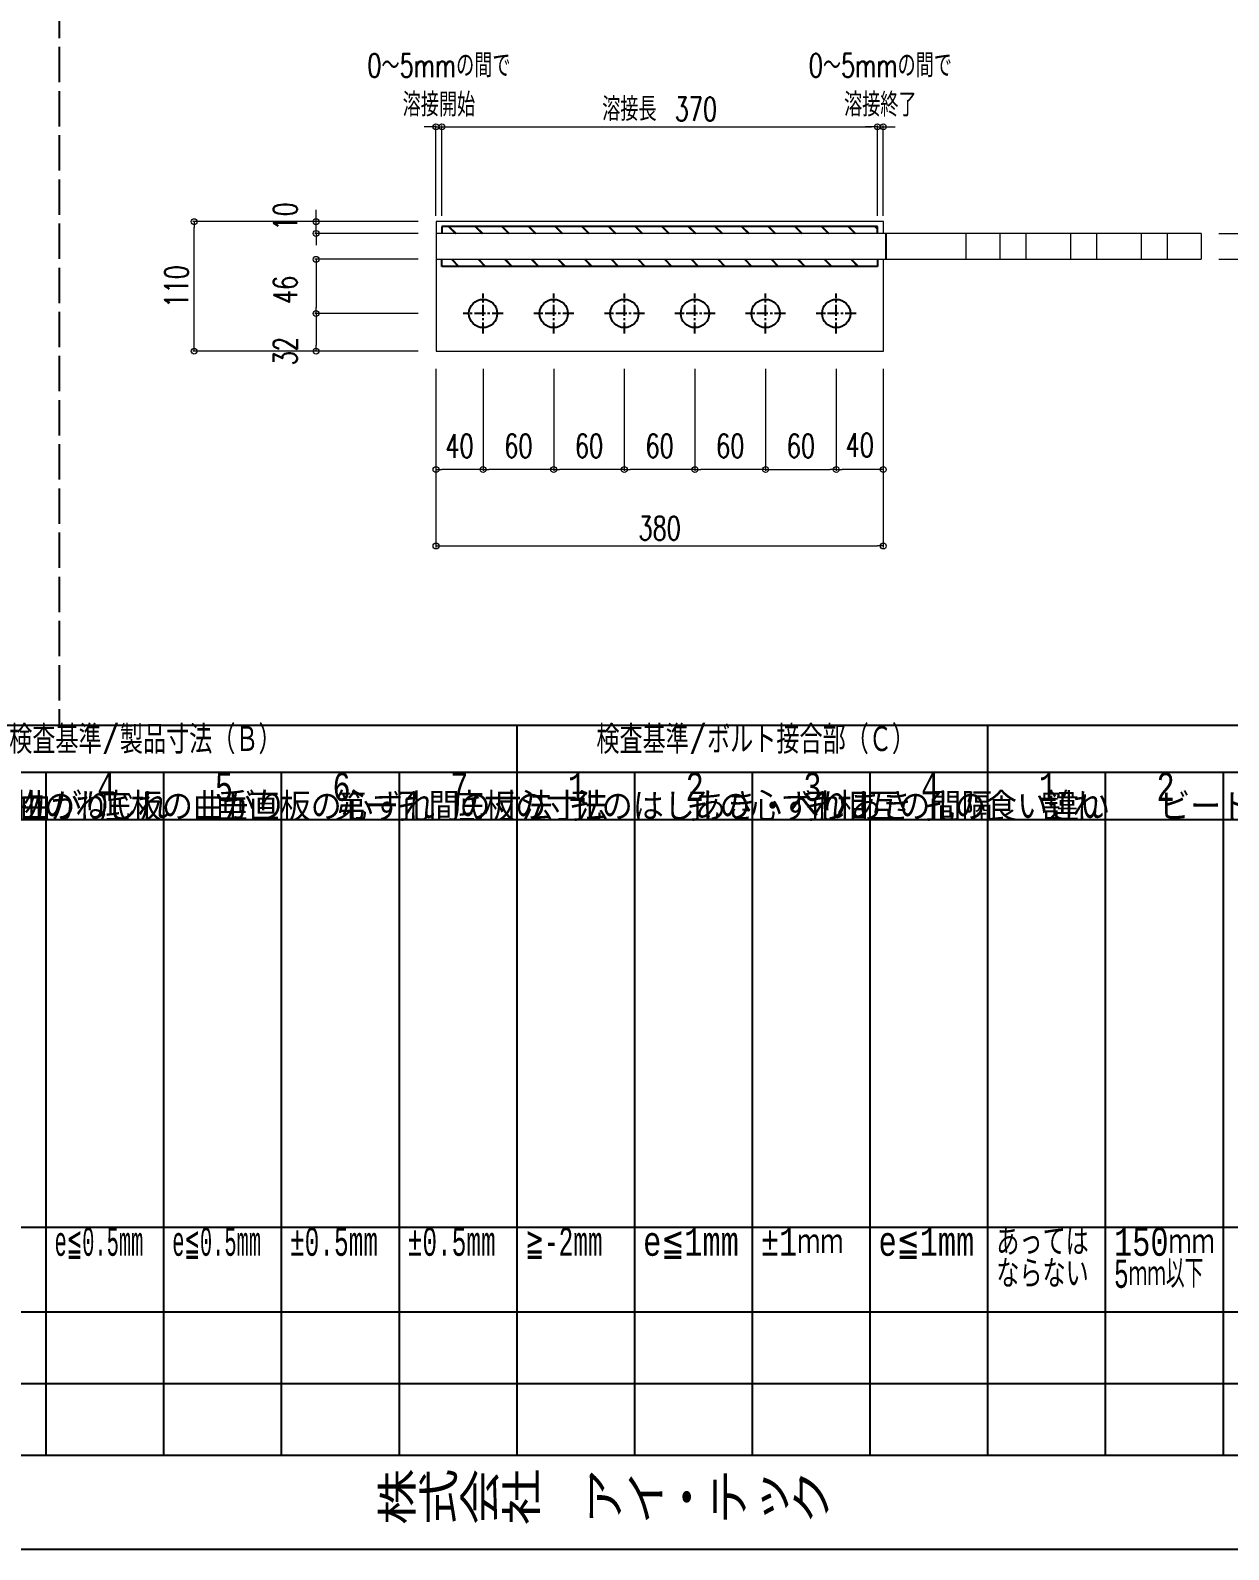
# Model space of a CAD drawing. Header units: millimetres. Extents: x -11384 to 29624, y 0 to 17788.
# Drawn here: x 4631 to 5648, y 0 to 1290 of the extents above; entities that cross this region are included whole.
import ezdxf
from ezdxf.enums import TextEntityAlignment as Align

# ---------------------------------------------------------------- set-up
doc = ezdxf.new("R2010")
doc.units = ezdxf.units.MM
doc.header["$LTSCALE"] = 5
for name, pattern in [('ACAD_ISO03W100', [30, 12, -18]), ('CENTER1', [10, 6.25, -1.25, 1.25, -1.25]), ('DASHED', [7.5, 6, -1.5])]:
    doc.linetypes.add(name, pattern=pattern)
doc.layers.get('0').update_dxf_attribs({"color": 255})
doc.layers.get('DEFPOINTS').update_dxf_attribs({"color": 255})
for name, color, linetype in [('LAYER6', 7, 'Continuous'), ('寸法', 4, 'Continuous'), ('文字', 7, 'Continuous'), ('溶接', 241, 'Continuous'), ('補助線', 7, 'ACAD_ISO03W100'), ('金物', 142, 'Continuous')]:
    doc.layers.add(name, color=color, linetype=linetype)
doc.styles.add('DLSTANDARD1', font='monotxt.shx', dxfattribs={"width": 0.6, "bigfont": 'extfont'})
doc.styles.add('KANJI', font='simplex.shx', dxfattribs={"width": 0.7, "bigfont": 'extfont2.shx'})
doc.styles.get("Standard").update_dxf_attribs({"font": 'simplex.shx', "width": 0.7, "height": 2.5, "bigfont": '@extfont2.shx'})
doc.styles.add('TATEGAKI', font='txt', dxfattribs={"bigfont": 'bigfont.shx'})
doc.dimstyles.new('一般寸法-小さめ', dxfattribs={"dimscale": 10, "dimtxt": 2, "dimasz": 0.5, "dimexe": 0.125, "dimexo": 1.5, "dimgap": 0.5, "dimtad": 1, "dimtxsty": 'KANJI', "dimblk": 'ORIGIN', "dimcen": 0, "dimclrd": 256, "dimclre": 256, "dimclrt": 256, "dimadec": 0, "dimazin": 0, "dimtfac": 1, "dimtmove": 2, "dimatfit": 2, "dimfxl": 0, "dimtolj": 2, "dimlwd": 5, "dimlwe": 5, "dimarcsym": 0})

# ---------------------------------------------------------------- blocks, each defined once
blk = doc.blocks.new('_Origin')
at = {"color": 0, "linetype": 'ByBlock', "lineweight": -2}
blk.add_line((0, 0), (-1, 0), dxfattribs=at)
blk.add_circle((0, 0), 0.5, dxfattribs=at)
blk = doc.blocks.new('*D810')
at = {"layer": 'DEFPOINTS', "color": 0, "transparency": 16777216}
for p in [(5255.1, 1017.6), (5315.1, 1017.6), (5315.1, 917.1)]:
    blk.add_point(p, dxfattribs=at)
at = {"layer": '寸法', "lineweight": 5, "transparency": 16777216}
for p, q in [((5255.1, 1002.6), (5255.1, 915.9)), ((5315.1, 1002.6), (5315.1, 915.9)), ((5260.1, 917.1), (5310.1, 917.1))]:
    blk.add_line(p, q, dxfattribs=at)
at = {"layer": '寸法', "lineweight": 5, "transparency": 16777216, "xscale": 5, "yscale": 5, "zscale": 5, "rotation": 180}
blk.add_blockref('_Origin', (5255.1, 917.1), dxfattribs=at)
at = {"layer": '寸法', "lineweight": 5, "transparency": 16777216, "xscale": 5, "yscale": 5, "zscale": 5}
blk.add_blockref('_Origin', (5315.1, 917.1), dxfattribs=at)
at = {"layer": '寸法', "transparency": 16777216, "insert": (5285.1, 937.1), "char_height": 20, "attachment_point": 5, "style": 'KANJI'}
blk.add_mtext('\\A2;60', dxfattribs=at)
blk = doc.blocks.new('*D811')
at = {"layer": 'DEFPOINTS', "color": 0, "transparency": 16777216}
for p in [(5015.1, 1017.6), (5075.1, 1017.6), (5015.1, 917.1)]:
    blk.add_point(p, dxfattribs=at)
at = {"layer": '寸法', "lineweight": 5, "transparency": 16777216}
for p, q in [((5015.1, 1002.6), (5015.1, 915.9)), ((5075.1, 1002.6), (5075.1, 915.9)), ((5070.1, 917.1), (5020.1, 917.1))]:
    blk.add_line(p, q, dxfattribs=at)
at = {"layer": '寸法', "lineweight": 5, "transparency": 16777216, "xscale": 5, "yscale": 5, "zscale": 5, "rotation": 180}
blk.add_blockref('_Origin', (5015.1, 917.1), dxfattribs=at)
at = {"layer": '寸法', "lineweight": 5, "transparency": 16777216, "xscale": 5, "yscale": 5, "zscale": 5}
blk.add_blockref('_Origin', (5075.1, 917.1), dxfattribs=at)
at = {"layer": '寸法', "transparency": 16777216, "insert": (5045.1, 937.1), "char_height": 20, "attachment_point": 5, "style": 'KANJI'}
blk.add_mtext('\\A2;60', dxfattribs=at)
blk = doc.blocks.new('*D821')
at = {"layer": 'DEFPOINTS', "color": 0, "transparency": 16777216}
for p in [(4975.1, 1017.6), (5355.1, 1017.6), (5355.1, 852.2)]:
    blk.add_point(p, dxfattribs=at)
at = {"layer": '寸法', "lineweight": 5, "transparency": 16777216}
for p, q in [((4975.1, 1002.6), (4975.1, 851)), ((5355.1, 1002.6), (5355.1, 851)), ((4980.1, 852.2), (5350.1, 852.2))]:
    blk.add_line(p, q, dxfattribs=at)
at = {"layer": '寸法', "lineweight": 5, "transparency": 16777216, "xscale": 5, "yscale": 5, "zscale": 5, "rotation": 180}
blk.add_blockref('_Origin', (4975.1, 852.2), dxfattribs=at)
at = {"layer": '寸法', "lineweight": 5, "transparency": 16777216, "xscale": 5, "yscale": 5, "zscale": 5}
blk.add_blockref('_Origin', (5355.1, 852.2), dxfattribs=at)
at = {"layer": '寸法', "transparency": 16777216, "insert": (5165.1, 867.2), "char_height": 20, "attachment_point": 5, "style": 'KANJI'}
blk.add_mtext('\\A2;380', dxfattribs=at)
blk = doc.blocks.new('*D812')
at = {"layer": 'DEFPOINTS', "color": 0, "transparency": 16777216}
for p in [(5195.1, 1017.6), (5255.1, 1017.6), (5195.1, 917.1)]:
    blk.add_point(p, dxfattribs=at)
at = {"layer": '寸法', "lineweight": 5, "transparency": 16777216}
for p, q in [((5195.1, 1002.6), (5195.1, 915.9)), ((5255.1, 1002.6), (5255.1, 915.9)), ((5250.1, 917.1), (5200.1, 917.1))]:
    blk.add_line(p, q, dxfattribs=at)
at = {"layer": '寸法', "lineweight": 5, "transparency": 16777216, "xscale": 5, "yscale": 5, "zscale": 5, "rotation": 180}
blk.add_blockref('_Origin', (5195.1, 917.1), dxfattribs=at)
at = {"layer": '寸法', "lineweight": 5, "transparency": 16777216, "xscale": 5, "yscale": 5, "zscale": 5}
blk.add_blockref('_Origin', (5255.1, 917.1), dxfattribs=at)
at = {"layer": '寸法', "transparency": 16777216, "insert": (5225.1, 937.1), "char_height": 20, "attachment_point": 5, "style": 'KANJI'}
blk.add_mtext('\\A2;60', dxfattribs=at)
blk = doc.blocks.new('*D813')
at = {"layer": 'DEFPOINTS', "color": 0, "transparency": 16777216}
for p in [(5135.1, 1017.6), (5195.1, 1017.6), (5135.1, 917.1)]:
    blk.add_point(p, dxfattribs=at)
at = {"layer": '寸法', "lineweight": 5, "transparency": 16777216}
for p, q in [((5135.1, 1002.6), (5135.1, 915.9)), ((5195.1, 1002.6), (5195.1, 915.9)), ((5190.1, 917.1), (5140.1, 917.1))]:
    blk.add_line(p, q, dxfattribs=at)
at = {"layer": '寸法', "lineweight": 5, "transparency": 16777216, "xscale": 5, "yscale": 5, "zscale": 5, "rotation": 180}
blk.add_blockref('_Origin', (5135.1, 917.1), dxfattribs=at)
at = {"layer": '寸法', "lineweight": 5, "transparency": 16777216, "xscale": 5, "yscale": 5, "zscale": 5}
blk.add_blockref('_Origin', (5195.1, 917.1), dxfattribs=at)
at = {"layer": '寸法', "transparency": 16777216, "insert": (5165.1, 937.1), "char_height": 20, "attachment_point": 5, "style": 'KANJI'}
blk.add_mtext('\\A2;60', dxfattribs=at)
blk = doc.blocks.new('*D814')
at = {"layer": 'DEFPOINTS', "color": 0, "transparency": 16777216}
for p in [(5625.1, 1117.6), (5791.3, 1117.6), (5625.1, 1095.6)]:
    blk.add_point(p, dxfattribs=at)
at = {"layer": '寸法', "lineweight": 5, "transparency": 16777216}
for p, q in [((5640.1, 1117.6), (5792.5, 1117.6)), ((5791.3, 1100.6), (5791.3, 1112.6)), ((5640.1, 1095.6), (5792.5, 1095.6))]:
    blk.add_line(p, q, dxfattribs=at)
at = {"layer": '寸法', "lineweight": 5, "transparency": 16777216, "xscale": 5, "yscale": 5, "zscale": 5}
for p, rotation in [((5791.3, 1117.6), 90), ((5791.3, 1095.6), 270)]:
    blk.add_blockref('_Origin', p, dxfattribs=dict(at, rotation=rotation))
at = {"layer": '寸法', "transparency": 16777216, "insert": (5766.3, 1059.6), "char_height": 20, "attachment_point": 5, "rotation": 90, "style": 'KANJI'}
blk.add_mtext('\\A2;22', dxfattribs=at)
blk = doc.blocks.new('*D822')
at = {"layer": 'DEFPOINTS', "color": 0, "transparency": 16777216}
for p in [(4769.7, 1127.6), (4975.1, 1127.6), (4975.1, 1017.6)]:
    blk.add_point(p, dxfattribs=at)
at = {"layer": '寸法', "lineweight": 5, "transparency": 16777216}
for p, q in [((4960.1, 1127.6), (4768.5, 1127.6)), ((4769.7, 1022.6), (4769.7, 1122.6)), ((4960.1, 1017.6), (4768.5, 1017.6))]:
    blk.add_line(p, q, dxfattribs=at)
at = {"layer": '寸法', "lineweight": 5, "transparency": 16777216, "xscale": 5, "yscale": 5, "zscale": 5}
for p, rotation in [((4769.7, 1127.6), 90), ((4769.7, 1017.6), 270)]:
    blk.add_blockref('_Origin', p, dxfattribs=dict(at, rotation=rotation))
at = {"layer": '寸法', "transparency": 16777216, "insert": (4754.7, 1072.6), "char_height": 20, "attachment_point": 5, "rotation": 90, "style": 'KANJI'}
blk.add_mtext('\\A2;110', dxfattribs=at)
blk = doc.blocks.new('*D815')
at = {"layer": 'DEFPOINTS', "color": 0, "transparency": 16777216}
for p in [(4873.3, 1127.6), (4975.1, 1127.6), (4975.1, 1117.6)]:
    blk.add_point(p, dxfattribs=at)
at = {"layer": '寸法', "lineweight": 5, "transparency": 16777216}
for p, q in [((4873.3, 1132.6), (4873.3, 1137.6)), ((4960.1, 1127.6), (4872.1, 1127.6)), ((4873.3, 1117.6), (4873.3, 1127.6)), ((4960.1, 1117.6), (4872.1, 1117.6)), ((4873.3, 1112.6), (4873.3, 1107.6))]:
    blk.add_line(p, q, dxfattribs=at)
at = {"layer": '寸法', "lineweight": 5, "transparency": 16777216, "xscale": 5, "yscale": 5, "zscale": 5}
for p, rotation in [((4873.3, 1127.6), 270), ((4873.3, 1117.6), 90)]:
    blk.add_blockref('_Origin', p, dxfattribs=dict(at, rotation=rotation))
at = {"layer": '寸法', "transparency": 16777216, "insert": (4847.1, 1132), "char_height": 20, "attachment_point": 5, "rotation": 90, "style": 'KANJI'}
blk.add_mtext('\\A2;10', dxfattribs=at)
blk = doc.blocks.new('*D816')
at = {"layer": 'DEFPOINTS', "color": 0, "transparency": 16777216}
for p in [(4975.1, 1049.6), (4873.3, 1017.6), (4975.1, 1017.6)]:
    blk.add_point(p, dxfattribs=at)
at = {"layer": '寸法', "lineweight": 5, "transparency": 16777216}
for p, q in [((4960.1, 1049.6), (4872.1, 1049.6)), ((4873.3, 1044.6), (4873.3, 1022.6)), ((4960.1, 1017.6), (4872.1, 1017.6))]:
    blk.add_line(p, q, dxfattribs=at)
at = {"layer": '寸法', "lineweight": 5, "transparency": 16777216, "xscale": 5, "yscale": 5, "zscale": 5}
for p, rotation in [((4873.3, 1049.6), 90), ((4873.3, 1017.6), 270)]:
    blk.add_blockref('_Origin', p, dxfattribs=dict(at, rotation=rotation))
at = {"layer": '寸法', "transparency": 16777216, "insert": (4847.1, 1017.6), "char_height": 20, "attachment_point": 5, "rotation": 90, "style": 'KANJI'}
blk.add_mtext('\\A2;32', dxfattribs=at)
blk = doc.blocks.new('*D817')
at = {"layer": 'DEFPOINTS', "color": 0, "transparency": 16777216}
for p in [(5075.1, 1017.6), (5135.1, 1017.6), (5075.1, 917.1)]:
    blk.add_point(p, dxfattribs=at)
at = {"layer": '寸法', "lineweight": 5, "transparency": 16777216}
for p, q in [((5075.1, 1002.6), (5075.1, 915.9)), ((5135.1, 1002.6), (5135.1, 915.9)), ((5130.1, 917.1), (5080.1, 917.1))]:
    blk.add_line(p, q, dxfattribs=at)
at = {"layer": '寸法', "lineweight": 5, "transparency": 16777216, "xscale": 5, "yscale": 5, "zscale": 5, "rotation": 180}
blk.add_blockref('_Origin', (5075.1, 917.1), dxfattribs=at)
at = {"layer": '寸法', "lineweight": 5, "transparency": 16777216, "xscale": 5, "yscale": 5, "zscale": 5}
blk.add_blockref('_Origin', (5135.1, 917.1), dxfattribs=at)
at = {"layer": '寸法', "transparency": 16777216, "insert": (5105.1, 937.1), "char_height": 20, "attachment_point": 5, "style": 'KANJI'}
blk.add_mtext('\\A2;60', dxfattribs=at)
blk = doc.blocks.new('*D818')
at = {"layer": 'DEFPOINTS', "color": 0, "transparency": 16777216}
for p in [(4975.1, 1017.6), (5015.1, 1017.6), (4975.1, 917.1)]:
    blk.add_point(p, dxfattribs=at)
at = {"layer": '寸法', "lineweight": 5, "transparency": 16777216}
for p, q in [((4975.1, 1002.6), (4975.1, 915.9)), ((5015.1, 1002.6), (5015.1, 915.9)), ((5010.1, 917.1), (4980.1, 917.1))]:
    blk.add_line(p, q, dxfattribs=at)
at = {"layer": '寸法', "lineweight": 5, "transparency": 16777216, "xscale": 5, "yscale": 5, "zscale": 5, "rotation": 180}
blk.add_blockref('_Origin', (4975.1, 917.1), dxfattribs=at)
at = {"layer": '寸法', "lineweight": 5, "transparency": 16777216, "xscale": 5, "yscale": 5, "zscale": 5}
blk.add_blockref('_Origin', (5015.1, 917.1), dxfattribs=at)
at = {"layer": '寸法', "transparency": 16777216, "insert": (4995.1, 937.1), "char_height": 20, "attachment_point": 5, "style": 'KANJI'}
blk.add_mtext('\\A2;40', dxfattribs=at)
blk = doc.blocks.new('*D819')
at = {"layer": 'DEFPOINTS', "color": 0, "transparency": 16777216}
for p in [(5315.1, 1017.6), (5355.1, 1017.6), (5315.1, 917.1)]:
    blk.add_point(p, dxfattribs=at)
at = {"layer": '寸法', "lineweight": 5, "transparency": 16777216}
for p, q in [((5315.1, 1002.6), (5315.1, 915.9)), ((5355.1, 1002.6), (5355.1, 915.9)), ((5350.1, 917.1), (5320.1, 917.1))]:
    blk.add_line(p, q, dxfattribs=at)
at = {"layer": '寸法', "lineweight": 5, "transparency": 16777216, "xscale": 5, "yscale": 5, "zscale": 5, "rotation": 180}
blk.add_blockref('_Origin', (5315.1, 917.1), dxfattribs=at)
at = {"layer": '寸法', "lineweight": 5, "transparency": 16777216, "xscale": 5, "yscale": 5, "zscale": 5}
blk.add_blockref('_Origin', (5355.1, 917.1), dxfattribs=at)
at = {"layer": '寸法', "transparency": 16777216, "insert": (5335.1, 937.9), "char_height": 20, "attachment_point": 5, "style": 'KANJI'}
blk.add_mtext('\\A2;40', dxfattribs=at)
blk = doc.blocks.new('*D820')
at = {"layer": 'DEFPOINTS', "color": 0, "transparency": 16777216}
for p in [(4975.1, 1095.6), (4873.3, 1049.6), (4975.1, 1049.6)]:
    blk.add_point(p, dxfattribs=at)
at = {"layer": '寸法', "lineweight": 5, "transparency": 16777216}
for p, q in [((4960.1, 1095.6), (4872.1, 1095.6)), ((4873.3, 1090.6), (4873.3, 1054.6)), ((4960.1, 1049.6), (4872.1, 1049.6))]:
    blk.add_line(p, q, dxfattribs=at)
at = {"layer": '寸法', "lineweight": 5, "transparency": 16777216, "xscale": 5, "yscale": 5, "zscale": 5}
for p, rotation in [((4873.3, 1095.6), 90), ((4873.3, 1049.6), 270)]:
    blk.add_blockref('_Origin', p, dxfattribs=dict(at, rotation=rotation))
at = {"layer": '寸法', "transparency": 16777216, "insert": (4847.1, 1069.6), "char_height": 20, "attachment_point": 5, "rotation": 90, "style": 'KANJI'}
blk.add_mtext('\\A2;46', dxfattribs=at)
blk = doc.blocks.new('*D823')
at = {"layer": 'DEFPOINTS', "color": 0, "linetype": 'Continuous', "transparency": 16777216}
for p in [(4980.1, 1208.1), (4975.1, 1117.6), (4980.1, 1117.6)]:
    blk.add_point(p, dxfattribs=at)
at = {"layer": '寸法', "linetype": 'Continuous', "lineweight": 5, "transparency": 16777216}
for p, q in [((4970.1, 1208.1), (4965.1, 1208.1)), ((4975.1, 1132.6), (4975.1, 1209.3)), ((4975.1, 1208.1), (4980.1, 1208.1)), ((4980.1, 1132.6), (4980.1, 1209.3)), ((4985.1, 1208.1), (4990.1, 1208.1))]:
    blk.add_line(p, q, dxfattribs=at)
at = {"layer": '寸法', "linetype": 'Continuous', "lineweight": 5, "transparency": 16777216, "xscale": 5, "yscale": 5, "zscale": 5}
blk.add_blockref('_Origin', (4975.1, 1208.1), dxfattribs=at)
at = {"layer": '寸法', "linetype": 'Continuous', "lineweight": 5, "transparency": 16777216, "xscale": 5, "yscale": 5, "zscale": 5, "rotation": 180}
blk.add_blockref('_Origin', (4980.1, 1208.1), dxfattribs=at)
at = {"layer": '寸法', "linetype": 'Continuous', "transparency": 16777216, "insert": (4977.6, 1243.5), "char_height": 20, "attachment_point": 5, "style": 'KANJI'}
blk.add_mtext('\\A2;0～5mmの間で\\P溶接開始', dxfattribs=at)
blk = doc.blocks.new('*D824')
at = {"layer": 'DEFPOINTS', "color": 0, "linetype": 'Continuous', "transparency": 16777216}
for p in [(5350.1, 1208.1), (4980.1, 1117.6), (5350.1, 1117.6)]:
    blk.add_point(p, dxfattribs=at)
at = {"layer": '寸法', "linetype": 'Continuous', "lineweight": 5, "transparency": 16777216}
for p, q in [((4980.1, 1132.6), (4980.1, 1209.3)), ((4985.1, 1208.1), (5345.1, 1208.1)), ((5350.1, 1132.6), (5350.1, 1209.3))]:
    blk.add_line(p, q, dxfattribs=at)
at = {"layer": '寸法', "linetype": 'Continuous', "lineweight": 5, "transparency": 16777216, "xscale": 5, "yscale": 5, "zscale": 5, "rotation": 180}
blk.add_blockref('_Origin', (4980.1, 1208.1), dxfattribs=at)
at = {"layer": '寸法', "linetype": 'Continuous', "lineweight": 5, "transparency": 16777216, "xscale": 5, "yscale": 5, "zscale": 5}
blk.add_blockref('_Origin', (5350.1, 1208.1), dxfattribs=at)
at = {"layer": '寸法', "linetype": 'Continuous', "transparency": 16777216, "insert": (5165.1, 1223.1), "char_height": 20, "attachment_point": 5, "style": 'KANJI'}
blk.add_mtext('\\A2;溶接長\u3000370', dxfattribs=at)
blk = doc.blocks.new('*D825')
at = {"layer": 'DEFPOINTS', "color": 0, "linetype": 'Continuous', "transparency": 16777216}
for p in [(5355.1, 1208.1), (5350.1, 1117.6), (5355.1, 1117.6)]:
    blk.add_point(p, dxfattribs=at)
at = {"layer": '寸法', "linetype": 'Continuous', "lineweight": 5, "transparency": 16777216}
for p, q in [((5345.1, 1208.1), (5340.1, 1208.1)), ((5350.1, 1132.6), (5350.1, 1209.3)), ((5350.1, 1208.1), (5355.1, 1208.1)), ((5355.1, 1132.6), (5355.1, 1209.3)), ((5360.1, 1208.1), (5365.1, 1208.1))]:
    blk.add_line(p, q, dxfattribs=at)
at = {"layer": '寸法', "linetype": 'Continuous', "lineweight": 5, "transparency": 16777216, "xscale": 5, "yscale": 5, "zscale": 5}
blk.add_blockref('_Origin', (5350.1, 1208.1), dxfattribs=at)
at = {"layer": '寸法', "linetype": 'Continuous', "lineweight": 5, "transparency": 16777216, "xscale": 5, "yscale": 5, "zscale": 5, "rotation": 180}
blk.add_blockref('_Origin', (5355.1, 1208.1), dxfattribs=at)
at = {"layer": '寸法', "linetype": 'Continuous', "transparency": 16777216, "insert": (5352.6, 1243.5), "char_height": 20, "attachment_point": 5, "style": 'KANJI'}
blk.add_mtext('\\A2;0～5mmの間で\\P溶接終了', dxfattribs=at)

msp = doc.modelspace()

# ---------------------------------------------------------------- hatches: boundary and pattern name
at = {"layer": '溶接', "ltscale": 6}
h = msp.add_hatch(dxfattribs=at)
h.set_pattern_fill('JIS_LC_20', color=256, scale=0.8, angle=90)
h.set_pattern_definition([(135, (3070.142, -1961.415), (-11.31371, -11.31371), []), (135, (3070.142, -1961.095), (-11.31371, -11.31371), [])])
h.paths.add_polyline_path([(5158.142, 1117.585), (4980.142, 1117.585), (4980.142, 1123.585), (5158.142, 1123.585)])
h.paths.add_polyline_path([(5341.142, 1117.585), (5158.142, 1117.585), (5158.142, 1123.585), (5341.142, 1123.585)])
h.paths.add_polyline_path([(5350.142, 1117.585), (5341.142, 1117.585), (5341.142, 1123.585), (5350.142, 1123.585)])
h = msp.add_hatch(dxfattribs=at)
h.set_pattern_fill('JIS_LC_20', color=256, scale=0.8, angle=90)
h.set_pattern_definition([(135, (3070.142, -1964.415), (-11.31371, -11.31371), []), (135, (3070.142, -1964.095), (-11.31371, -11.31371), [])])
h.paths.add_polyline_path([(5158.142, 1095.585), (4980.142, 1095.585), (4980.142, 1089.585), (5158.142, 1089.585)])
h.paths.add_polyline_path([(5341.142, 1095.585), (5158.142, 1095.585), (5158.142, 1089.585), (5341.142, 1089.585)])
h.paths.add_polyline_path([(5350.142, 1095.585), (5341.142, 1095.585), (5341.142, 1089.585), (5350.142, 1089.585)])

# ---------------------------------------------------------------- linework, layer by layer
at = {"linetype": 'DASHED', "lineweight": -3}
msp.add_line((4654.899, 2176), (4654.899, 700), dxfattribs=at)
at = {"linetype": 'Continuous', "lineweight": -3}
for p, q in [((3444, 700), (6648, 700)), ((3444, 660), (6648, 660)), ((3444, 620), (6344, 620)), ((3444, 273.709), (6344, 273.709)), ((3444, 201.936), (6344, 201.936)), ((3444, 140.968), (6344, 140.968))]:
    msp.add_line(p, q, dxfattribs=at)
for points in [[(3364, 2376), (6728, 2376), (6728, 0), (3364, 0)], [(3444, 2296), (6648, 2296), (6648, 80), (3444, 80)]]:
    msp.add_lwpolyline(points, close=True, dxfattribs=at)
at = {"layer": '寸法', "linetype": 'CENTER1', "ltscale": 0.3}
for p, q in [((5015.142, 1032.585), (5015.142, 1066.585)), ((5075.142, 1032.585), (5075.142, 1066.585)), ((5135.142, 1032.585), (5135.142, 1066.585)), ((5195.142, 1032.585), (5195.142, 1066.585)), ((5255.142, 1032.585), (5255.142, 1066.585)), ((5315.142, 1032.585), (5315.142, 1066.585)), ((5032.142, 1049.585), (4998.142, 1049.585)), ((5092.142, 1049.585), (5058.142, 1049.585)), ((5152.142, 1049.585), (5118.142, 1049.585)), ((5212.142, 1049.585), (5178.142, 1049.585)), ((5272.142, 1049.585), (5238.142, 1049.585)), ((5332.142, 1049.585), (5298.142, 1049.585))]:
    msp.add_line(p, q, dxfattribs=at)
at = {"layer": '寸法', "linetype": 'Continuous'}
for p, q in [((5044, 80), (5044, 700)), ((5444, 80), (5444, 700)), ((4644, 80), (4644, 660)), ((4744, 80), (4744, 660)), ((4844, 80), (4844, 660)), ((4944, 80), (4944, 660)), ((5144, 80), (5144, 660)), ((5244, 80), (5244, 660)), ((5344, 80), (5344, 660)), ((5544, 80), (5544, 660)), ((5644, 80), (5644, 660))]:
    msp.add_line(p, q, dxfattribs=at)
at = {"layer": '溶接'}
for p, q in [((5350.142, 1123.585), (4980.142, 1123.585)), ((5350.142, 1117.585), (5350.142, 1123.585)), ((5350.142, 1089.585), (4980.142, 1089.585)), ((5350.142, 1095.585), (5350.142, 1089.585))]:
    msp.add_line(p, q, dxfattribs=at)
at = {"layer": '溶接', "linetype": 'Continuous'}
for p, q in [((4980.142, 1123.585), (4980.142, 1117.585)), ((4980.142, 1089.585), (4980.142, 1095.585))]:
    msp.add_line(p, q, dxfattribs=at)
at = {"layer": '補助線', "lineweight": 18}
for p, q in [((5454.142, 1117.585), (5454.142, 1095.585)), ((5476.142, 1117.585), (5476.142, 1095.585)), ((5514.142, 1117.585), (5514.142, 1095.585)), ((5536.142, 1117.585), (5536.142, 1095.585)), ((5574.142, 1117.585), (5574.142, 1095.585)), ((5596.142, 1117.585), (5596.142, 1095.585))]:
    msp.add_line(p, q, dxfattribs=at)
at = {"layer": '金物', "lineweight": 18}
for p, q in [((4975.142, 1127.585), (4975.142, 1017.585)), ((5355.142, 1127.585), (4975.142, 1127.585)), ((5355.142, 1117.585), (5355.142, 1127.585)), ((5625.142, 1117.585), (4975.142, 1117.585)), ((5425.142, 1117.585), (5425.142, 1095.585)), ((5625.142, 1117.585), (5625.142, 1095.585)), ((4975.142, 1095.585), (5625.142, 1095.585)), ((5355.142, 1017.585), (5355.142, 1095.585)), ((4975.142, 1017.585), (5355.142, 1017.585))]:
    msp.add_line(p, q, dxfattribs=at)
at = {"layer": '金物', "ltscale": 2}
msp.add_line((5357.142, 1117.585), (5357.142, 1095.585), dxfattribs=at)
at = {"layer": '金物', "ltscale": 2.5}
for centre in [(5015.142, 1049.585), (5075.142, 1049.585), (5135.142, 1049.585), (5195.142, 1049.585), (5255.142, 1049.585), (5315.142, 1049.585)]:
    msp.add_circle(centre, 12, dxfattribs=at)

# ---------------------------------------------------------------- texts
at = {"layer": 'LAYER6', "color": 0, "linetype": 'Continuous', "lineweight": -3, "width": 0.8}
msp.add_text('株式会社\u3000アイ・テック', height=40, dxfattribs=at).set_placement((4924.093, 22.755))
at = {"layer": '文字', "color": 0, "linetype": 'Continuous', "ltscale": 6, "style": 'DLSTANDARD1'}
for s, width, p in [('検査基準/製品寸法（Ｂ）', 0.74375, (4612.562, 668.574)), ('検査基準/ボルト接合部（Ｃ）', 0.74375, (5111.39, 668.574)), ('4', 0.74375, (4687.207, 628.574)), ('5', 0.74375, (4787.207, 628.574)), ('6', 0.74375, (4887.207, 628.574)), ('7', 0.74375, (4987.207, 628.574)), ('1', 0.74375, (5087.207, 628.574)), ('2', 0.74375, (5187.207, 628.574)), ('3', 0.74375, (5287.207, 628.574)), ('4', 0.74375, (5387.207, 628.574)), ('1', 0.74375, (5487.207, 628.574)), ('2', 0.74375, (5587.207, 628.574)), ('e≦0.5mm', 0.5, (4651.094, 242.284)), ('e≦0.5mm', 0.5, (4751.094, 242.284)), ('±0.5mm', 0.6, (4851.094, 242.284)), ('±0.5mm', 0.6, (4951.094, 242.284)), ('≧-2mm', 0.6, (5051.094, 242.284)), ('e≦1mm', 0.74375, (5151.094, 242.284)), ('±1ｍｍ', 0.74375, (5251.094, 242.284)), ('e≦1mm', 0.74375, (5351.094, 242.284)), ('あっては', 0.74375, (5451.094, 242.284)), ('150ｍｍ', 0.74375, (5551.094, 242.284)), ('ならない', 0.74375, (5451.094, 215.08)), ('5ｍｍ以下', 0.6, (5551.094, 215.08))]:
    msp.add_text(s, height=24, dxfattribs=dict(at, width=width)).set_placement(p, align=Align.BOTTOM_LEFT)
at = {"layer": '文字', "color": 0, "linetype": 'Continuous', "ltscale": 6, "style": 'TATEGAKI'}
for s, p in [('垂直板平面曲がり', (4489.476, 611.673)), ('金物のねじれ', (4589.476, 611.673)), ('底板の曲がり', (4689.476, 611.673)), ('垂直板の心ずれ', (4789.476, 611.673)), ('第一孔間の寸法', (4889.476, 611.673)), ('底板の寸法', (4989.476, 611.673)), ('孔の心ずれ', (5189.476, 611.673)), ('孔相互の間隔', (5289.476, 611.673)), ('孔の食い違い', (5389.476, 611.673)), ('割れ', (5489.476, 611.673)), ('ビード表面の不整', (5589.476, 611.673)), ('孔のはしあき・へりあき', (5089.476, 611.673))]:
    msp.add_text(s, height=24, dxfattribs=at).set_placement(p, align=Align.BOTTOM_LEFT)

# ---------------------------------------------------------------- dimensions: what is measured, and where the dimension line sits
at = {"layer": '寸法', "linetype": 'Continuous'}
for base, p1, p2, text, picture, middle in [((4980.142, 1208.064), (4975.142, 1117.585), (4980.142, 1117.585), '0～<>mmの間で\\P溶接開始', '*D823', (4977.642, 1243.481)), ((5355.142, 1208.064), (5350.142, 1117.585), (5355.142, 1117.585), '0～<>mmの間で\\P溶接終了', '*D825', (5352.642, 1243.481)), ((5350.142, 1208.064), (4980.142, 1117.585), (5350.142, 1117.585), '溶接長\u3000<>', '*D824', (5165.142, 1223.064))]:
    dim = msp.add_linear_dim(base=base, p1=p1, p2=p2, text=text, dimstyle='一般寸法-小さめ', dxfattribs=at)
    dim.commit()
    dim.dimension.update_dxf_attribs({"geometry": picture, "text_midpoint": middle})
at = {"layer": '寸法'}
for base, p1, p2, angle, picture, middle in [((4873.334, 1127.585), (4975.142, 1117.585), (4975.142, 1127.585), 270, '*D815', (4847.084, 1132.042)), ((5791.262, 1117.585), (5625.142, 1095.585), (5625.142, 1117.585), 270, '*D814', (5766.262, 1059.609)), ((4873.334, 1049.585), (4975.142, 1095.585), (4975.142, 1049.585), 90, '*D820', (4847.084, 1069.585)), ((4873.334, 1017.585), (4975.142, 1049.585), (4975.142, 1017.585), 90, '*D816', (4847.084, 1017.585))]:
    dim = msp.add_linear_dim(base=base, p1=p1, p2=p2, angle=angle, dimstyle='一般寸法-小さめ', dxfattribs=at)
    dim.commit()
    dim.dimension.update_dxf_attribs({"geometry": picture, "text_midpoint": middle, "dimtype": 160})
dim = msp.add_linear_dim(base=(4769.715, 1127.585), p1=(4975.142, 1017.585), p2=(4975.142, 1127.585), angle=270, dimstyle='一般寸法-小さめ', dxfattribs=at)
dim.commit()
dim.dimension.update_dxf_attribs({"geometry": '*D822', "text_midpoint": (4754.715, 1072.585)})
dim = msp.add_linear_dim(base=(5355.142, 852.228), p1=(4975.142, 1017.585), p2=(5355.142, 1017.585), dimstyle='一般寸法-小さめ', dxfattribs=at)
dim.commit()
dim.dimension.update_dxf_attribs({"geometry": '*D821', "text_midpoint": (5165.142, 867.228)})
for base, p1, p2, picture, middle in [((4975.142, 917.105), (5015.142, 1017.585), (4975.142, 1017.585), '*D818', (4995.142, 937.105)), ((5015.142, 917.105), (5075.142, 1017.585), (5015.142, 1017.585), '*D811', (5045.142, 937.105)), ((5075.142, 917.105), (5135.142, 1017.585), (5075.142, 1017.585), '*D817', (5105.142, 937.105)), ((5135.142, 917.105), (5195.142, 1017.585), (5135.142, 1017.585), '*D813', (5165.142, 937.105)), ((5195.142, 917.105), (5255.142, 1017.585), (5195.142, 1017.585), '*D812', (5225.142, 937.105)), ((5315.142, 917.105), (5255.142, 1017.585), (5315.142, 1017.585), '*D810', (5285.142, 937.105)), ((5315.142, 917.105), (5355.142, 1017.585), (5315.142, 1017.585), '*D819', (5335.142, 937.867))]:
    dim = msp.add_linear_dim(base=base, p1=p1, p2=p2, dimstyle='一般寸法-小さめ', dxfattribs=at)
    dim.commit()
    dim.dimension.update_dxf_attribs({"geometry": picture, "text_midpoint": middle, "dimtype": 160})

doc.saveas('drawing.dxf')
